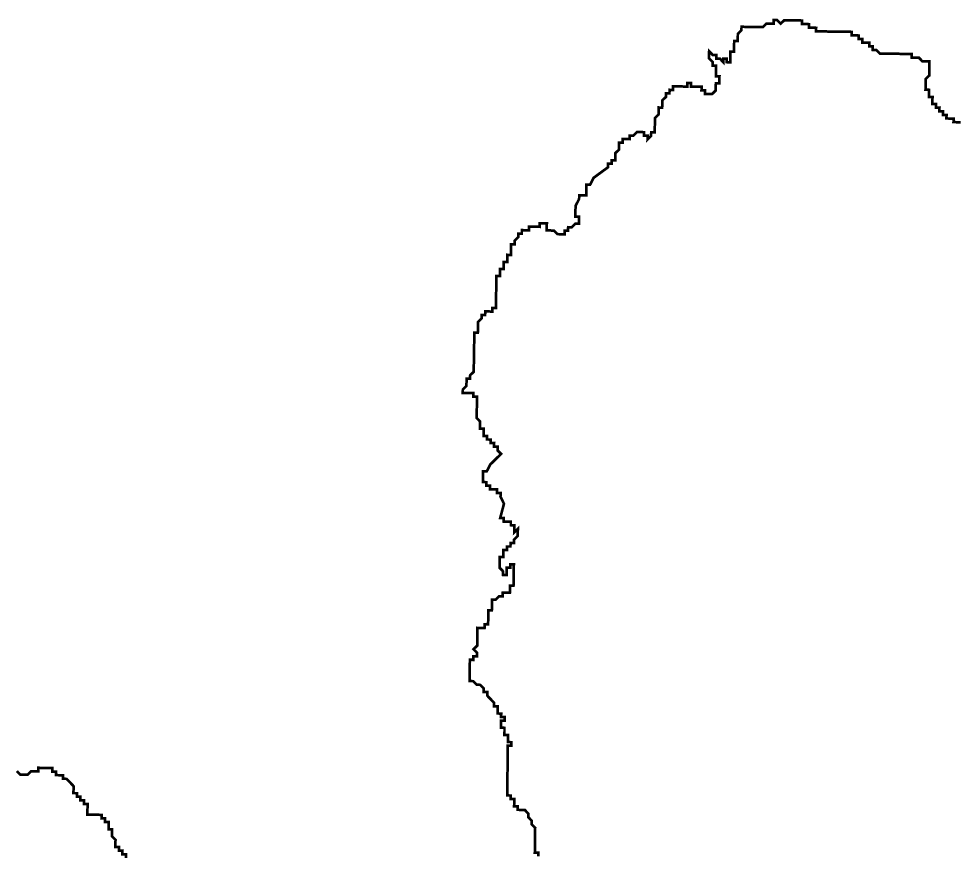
# Model space of a CAD drawing. Header units: metres. Extents: x 257673 to 289848, y 2129691 to 2228029.
# Drawn here: x 265388 to 266441, y 2167778 to 2168714 of the extents above; entities that cross this region are included whole.
import ezdxf

# ---------------------------------------------------------------- set-up
doc = ezdxf.new("R2010")
doc.units = ezdxf.units.M
doc.header["$MEASUREMENT"] = 0
doc.layers.add('HAZARDS LINE', color=1, linetype='Continuous')

msp = doc.modelspace()

# ---------------------------------------------------------------- linework, layer by layer
at = {"layer": 'HAZARDS LINE', "lineweight": 18}
for points in [[(266444.6, 2168597.9, 2.98, 2.98, 0), (266440.6, 2168597.9, 2.98, 2.98, 0), (266436.6, 2168598, 2.98, 2.98, 0), (266436.7, 2168602, 2.98, 2.98, 0), (266432.7, 2168602, 2.98, 2.98, 0), (266428.7, 2168602.1, 2.98, 2.98, 0), (266428.8, 2168606.1, 2.98, 2.98, 0), (266424.8, 2168606.1, 2.98, 2.98, 0), (266424.8, 2168610.1, 2.98, 2.98, 0), (266420.8, 2168610.2, 2.98, 2.98, 0), (266420.9, 2168614.1, 2.98, 2.98, 0), (266416.9, 2168614.2, 2.98, 2.98, 0), (266417, 2168618.2, 2.98, 2.98, 0), (266413, 2168618.2, 2.98, 2.98, 0), (266413, 2168622.2, 2.98, 2.98, 0), (266413.1, 2168626.2, 2.98, 2.98, 0), (266409.1, 2168626.3, 2.98, 2.98, 0), (266409.2, 2168630.3, 2.98, 2.98, 0), (266409.2, 2168634.2, 2.98, 2.98, 0), (266405.2, 2168634.3, 2.98, 2.98, 0), (266405.3, 2168638.3, 2.98, 2.98, 0), (266405.3, 2168642.3, 2.98, 2.98, 0), (266405.4, 2168646.3, 2.98, 2.98, 0), (266409.4, 2168650.2, 2.98, 2.98, 0), (266409.5, 2168654.2, 2.98, 2.98, 0), (266409.5, 2168658.2, 2.98, 2.98, 0), (266409.6, 2168662.1, 2.98, 2.98, 0), (266409.6, 2168666.1, 2.98, 2.98, 0), (266405.7, 2168666.2, 2.98, 2.98, 0), (266401.7, 2168666.2, 2.98, 2.98, 0), (266397.7, 2168670.3, 2.98, 2.98, 0), (266393.7, 2168670.3, 2.98, 2.98, 0), (266389.8, 2168670.4, 2.98, 2.98, 0), (266389.8, 2168674.4, 2.98, 2.98, 0), (266385.8, 2168674.4, 2.98, 2.98, 0), (266381.8, 2168674.5, 2.98, 2.98, 0), (266377.9, 2168674.5, 2.98, 2.98, 0), (266373.9, 2168674.6, 2.98, 2.98, 0), (266369.9, 2168674.6, 2.98, 2.98, 0), (266365.9, 2168674.7, 2.98, 2.98, 0), (266361.9, 2168674.7, 2.98, 2.98, 0), (266357.9, 2168674.8, 2.98, 2.98, 0), (266353.9, 2168674.9, 2.98, 2.98, 0), (266350, 2168678.9, 2.98, 2.98, 0), (266346, 2168679, 2.98, 2.98, 0), (266346.1, 2168682.9, 2.98, 2.98, 0), (266342.1, 2168683, 2.98, 2.98, 0), (266342.1, 2168687, 2.98, 2.98, 0), (266338.2, 2168687, 2.98, 2.98, 0), (266334.2, 2168687.1, 2.98, 2.98, 0), (266334.2, 2168691.1, 2.98, 2.98, 0), (266330.2, 2168691.1, 2.98, 2.98, 0), (266330.3, 2168695.1, 2.98, 2.98, 0), (266326.3, 2168695.2, 2.98, 2.98, 0), (266322.3, 2168695.2, 2.98, 2.98, 0), (266322.4, 2168699.2, 2.98, 2.98, 0), (266318.4, 2168699.3, 2.98, 2.98, 0), (266314.4, 2168699.3, 2.98, 2.98, 0), (266310.4, 2168699.4, 2.98, 2.98, 0), (266306.4, 2168699.4, 2.98, 2.98, 0), (266302.4, 2168699.5, 2.98, 2.98, 0), (266298.5, 2168699.5, 2.98, 2.98, 0), (266294.5, 2168699.6, 2.98, 2.98, 0), (266290.5, 2168699.6, 2.98, 2.98, 0), (266286.5, 2168699.7, 2.98, 2.98, 0), (266282.5, 2168699.7, 2.98, 2.98, 0), (266282.6, 2168703.7, 2.98, 2.98, 0), (266278.6, 2168703.8, 2.98, 2.98, 0), (266274.6, 2168703.8, 2.98, 2.98, 0), (266274.6, 2168707.8, 2.98, 2.98, 0), (266270.7, 2168707.9, 2.98, 2.98, 0), (266266.7, 2168707.9, 2.98, 2.98, 0), (266266.7, 2168711.9, 2.98, 2.98, 0), (266262.7, 2168712, 2.98, 2.98, 0), (266258.8, 2168712, 2.98, 2.98, 0), (266254.8, 2168712.1, 2.98, 2.98, 0), (266250.8, 2168712.1, 2.98, 2.98, 0), (266246.8, 2168712.2, 2.98, 2.98, 0), (266242.8, 2168708.3, 2.98, 2.98, 0), (266238.8, 2168712.3, 2.98, 2.98, 0), (266234.8, 2168712.3, 2.98, 2.98, 0), (266234.8, 2168708.4, 2.98, 2.98, 0), (266230.8, 2168708.4, 2.98, 2.98, 0), (266226.8, 2168708.5, 2.98, 2.98, 0), (266222.8, 2168704.5, 2.98, 2.98, 0), (266218.8, 2168704.6, 2.98, 2.98, 0), (266214.8, 2168704.6, 2.98, 2.98, 0), (266210.8, 2168704.7, 2.98, 2.98, 0), (266206.8, 2168704.7, 2.98, 2.98, 0), (266202.8, 2168704.8, 2.98, 2.98, 0), (266198.9, 2168704.9, 2.98, 2.98, 0), (266198.8, 2168700.9, 2.98, 2.98, 0), (266194.8, 2168696.9, 2.98, 2.98, 0), (266194.7, 2168692.9, 2.98, 2.98, 0), (266194.7, 2168689, 2.98, 2.98, 0), (266190.7, 2168689, 2.98, 2.98, 0), (266190.6, 2168685, 2.98, 2.98, 0), (266190.6, 2168681, 2.98, 2.98, 0), (266190.5, 2168677.1, 2.98, 2.98, 0), (266186.5, 2168677.1, 2.98, 2.98, 0), (266186.5, 2168673.1, 2.98, 2.98, 0), (266186.4, 2168669.1, 2.98, 2.98, 0), (266186.4, 2168665.1, 2.98, 2.98, 0), (266182.4, 2168665.2, 2.98, 2.98, 0), (266182.4, 2168669.2, 2.98, 2.98, 0), (266178.4, 2168669.2, 2.98, 2.98, 0), (266178.4, 2168665.3, 2.98, 2.98, 0), (266174.5, 2168669.3, 2.98, 2.98, 0), (266170.5, 2168669.3, 2.98, 2.98, 0), (266170.5, 2168673.3, 2.98, 2.98, 0), (266166.5, 2168673.4, 2.98, 2.98, 0), (266162.6, 2168677.4, 2.98, 2.98, 0), (266162.5, 2168673.4, 2.98, 2.98, 0), (266162.5, 2168669.5, 2.98, 2.98, 0), (266166.4, 2168665.4, 2.98, 2.98, 0), (266166.4, 2168661.4, 2.98, 2.98, 0), (266170.4, 2168661.4, 2.98, 2.98, 0), (266170.3, 2168657.4, 2.98, 2.98, 0), (266170.3, 2168653.4, 2.98, 2.98, 0), (266170.2, 2168649.4, 2.98, 2.98, 0), (266174.2, 2168649.4, 2.98, 2.98, 0), (266174.1, 2168645.4, 2.98, 2.98, 0), (266174.1, 2168641.4, 2.98, 2.98, 0), (266170.1, 2168641.4, 2.98, 2.98, 0), (266170, 2168637.5, 2.98, 2.98, 0), (266170, 2168633.5, 2.98, 2.98, 0), (266165.9, 2168629.5, 2.98, 2.98, 0), (266162, 2168629.6, 2.98, 2.98, 0), (266158, 2168629.6, 2.98, 2.98, 0), (266158, 2168633.6, 2.98, 2.98, 0), (266154, 2168633.7, 2.98, 2.98, 0), (266154.1, 2168637.7, 2.98, 2.98, 0), (266150.1, 2168637.7, 2.98, 2.98, 0), (266146.1, 2168637.8, 2.98, 2.98, 0), (266142.1, 2168637.8, 2.98, 2.98, 0), (266142.2, 2168641.8, 2.98, 2.98, 0), (266138.2, 2168641.9, 2.98, 2.98, 0), (266138.1, 2168637.9, 2.98, 2.98, 0), (266134.2, 2168637.9, 2.98, 2.98, 0), (266130.2, 2168638, 2.98, 2.98, 0), (266126.2, 2168638, 2.98, 2.98, 0), (266122.2, 2168638.1, 2.98, 2.98, 0), (266122.2, 2168634.1, 2.98, 2.98, 0), (266118.2, 2168634.2, 2.98, 2.98, 0), (266118.1, 2168630.2, 2.98, 2.98, 0), (266114.1, 2168630.2, 2.98, 2.98, 0), (266114.1, 2168626.2, 2.98, 2.98, 0), (266110, 2168622.3, 2.98, 2.98, 0), (266110, 2168618.3, 2.98, 2.98, 0), (266109.9, 2168614.3, 2.98, 2.98, 0), (266105.9, 2168614.4, 2.98, 2.98, 0), (266105.9, 2168610.4, 2.98, 2.98, 0), (266105.8, 2168606.4, 2.98, 2.98, 0), (266101.8, 2168602.5, 2.98, 2.98, 0), (266101.7, 2168598.5, 2.98, 2.98, 0), (266101.7, 2168594.5, 2.98, 2.98, 0), (266101.6, 2168590.5, 2.98, 2.98, 0), (266101.6, 2168586.5, 2.98, 2.98, 0), (266097.6, 2168586.6, 2.98, 2.98, 0), (266097.5, 2168582.6, 2.98, 2.98, 0), (266093.5, 2168578.7, 2.98, 2.98, 0), (266093.6, 2168582.7, 2.98, 2.98, 0), (266089.6, 2168582.7, 2.98, 2.98, 0), (266089.6, 2168586.7, 2.98, 2.98, 0), (266085.6, 2168586.8, 2.98, 2.98, 0), (266081.6, 2168586.8, 2.98, 2.98, 0), (266077.6, 2168582.9, 2.98, 2.98, 0), (266073.6, 2168582.9, 2.98, 2.98, 0), (266073.6, 2168578.9, 2.98, 2.98, 0), (266069.6, 2168579, 2.98, 2.98, 0), (266065.6, 2168579, 2.98, 2.98, 0), (266065.5, 2168575.1, 2.98, 2.98, 0), (266061.6, 2168575.1, 2.98, 2.98, 0), (266061.5, 2168571.1, 2.98, 2.98, 0), (266061.4, 2168567.1, 2.98, 2.98, 0), (266057.4, 2168563.2, 2.98, 2.98, 0), (266057.4, 2168559.2, 2.98, 2.98, 0), (266057.3, 2168555.2, 2.98, 2.98, 0), (266053.3, 2168555.3, 2.98, 2.98, 0), (266053.3, 2168551.3, 2.98, 2.98, 0), (266049.3, 2168551.4, 2.98, 2.98, 0), (266049.2, 2168547.4, 2.98, 2.98, 0), (266033.1, 2168535.6, 2.98, 2.98, 0), (266029, 2168527.7, 2.98, 2.98, 0), (266025, 2168527.8, 2.98, 2.98, 0), (266025, 2168523.8, 2.98, 2.98, 0), (266024.9, 2168519.8, 2.98, 2.98, 0), (266024.9, 2168515.8, 2.98, 2.98, 0), (266020.9, 2168515.8, 2.98, 2.98, 0), (266016.9, 2168515.9, 2.98, 2.98, 0), (266016.8, 2168511.9, 2.98, 2.98, 0), (266012.8, 2168504, 2.98, 2.98, 0), (266012.7, 2168500, 2.98, 2.98, 0), (266012.6, 2168496, 2.98, 2.98, 0), (266012.6, 2168492, 2.98, 2.98, 0), (266016.6, 2168492, 2.98, 2.98, 0), (266016.5, 2168488, 2.98, 2.98, 0), (266016.5, 2168484, 2.98, 2.98, 0), (266012.5, 2168484.1, 2.98, 2.98, 0), (266008.4, 2168480.1, 2.98, 2.98, 0), (266004.5, 2168480.2, 2.98, 2.98, 0), (266004.4, 2168476.2, 2.98, 2.98, 0), (266000.4, 2168476.2, 2.98, 2.98, 0), (266000.4, 2168472.3, 2.98, 2.98, 0), (265996.4, 2168472.3, 2.98, 2.98, 0), (265992.4, 2168472.4, 2.98, 2.98, 0), (265988.5, 2168476.4, 2.98, 2.98, 0), (265984.5, 2168476.5, 2.98, 2.98, 0), (265980.5, 2168476.5, 2.98, 2.98, 0), (265980.5, 2168480.5, 2.98, 2.98, 0), (265980.6, 2168484.5, 2.98, 2.98, 0), (265976.6, 2168484.5, 2.98, 2.98, 0), (265972.6, 2168484.6, 2.98, 2.98, 0), (265972.6, 2168480.6, 2.98, 2.98, 0), (265968.6, 2168480.7, 2.98, 2.98, 0), (265964.6, 2168480.7, 2.98, 2.98, 0), (265960.6, 2168480.8, 2.98, 2.98, 0), (265960.6, 2168476.8, 2.98, 2.98, 0), (265956.6, 2168476.8, 2.98, 2.98, 0), (265952.6, 2168476.9, 2.98, 2.98, 0), (265952.5, 2168472.9, 2.98, 2.98, 0), (265948.5, 2168473, 2.98, 2.98, 0), (265948.5, 2168469, 2.98, 2.98, 0), (265944.5, 2168465, 2.98, 2.98, 0), (265944.4, 2168461.1, 2.98, 2.98, 0), (265940.4, 2168461.1, 2.98, 2.98, 0), (265940.4, 2168457.1, 2.98, 2.98, 0), (265940.3, 2168453.1, 2.98, 2.98, 0), (265940.3, 2168449.1, 2.98, 2.98, 0), (265936.3, 2168449.2, 2.98, 2.98, 0), (265936.2, 2168445.2, 2.98, 2.98, 0), (265936.2, 2168441.2, 2.98, 2.98, 0), (265932.2, 2168441.3, 2.98, 2.98, 0), (265932.1, 2168437.3, 2.98, 2.98, 0), (265932.1, 2168433.3, 2.98, 2.98, 0), (265928.1, 2168433.4, 2.98, 2.98, 0), (265928, 2168429.4, 2.98, 2.98, 0), (265928, 2168425.4, 2.98, 2.98, 0), (265924, 2168425.4, 2.98, 2.98, 0), (265923.9, 2168421.5, 2.98, 2.98, 0), (265923.9, 2168417.5, 2.98, 2.98, 0), (265923.8, 2168413.5, 2.98, 2.98, 0), (265923.8, 2168409.5, 2.98, 2.98, 0), (265923.7, 2168405.5, 2.98, 2.98, 0), (265923.7, 2168401.5, 2.98, 2.98, 0), (265923.6, 2168397.5, 2.98, 2.98, 0), (265923.6, 2168393.5, 2.98, 2.98, 0), (265923.5, 2168389.6, 2.98, 2.98, 0), (265919.5, 2168389.6, 2.98, 2.98, 0), (265919.5, 2168385.6, 2.98, 2.98, 0), (265915.5, 2168385.7, 2.98, 2.98, 0), (265911.5, 2168385.7, 2.98, 2.98, 0), (265911.4, 2168381.7, 2.98, 2.98, 0), (265907.5, 2168381.8, 2.98, 2.98, 0), (265907.4, 2168377.8, 2.98, 2.98, 0), (265903.4, 2168373.9, 2.98, 2.98, 0), (265903.3, 2168369.9, 2.98, 2.98, 0), (265903.3, 2168365.9, 2.98, 2.98, 0), (265903.2, 2168361.9, 2.98, 2.98, 0), (265899.2, 2168362, 2.98, 2.98, 0), (265899.2, 2168358, 2.98, 2.98, 0), (265899.1, 2168354, 2.98, 2.98, 0), (265899.1, 2168350, 2.98, 2.98, 0), (265899, 2168346, 2.98, 2.98, 0), (265898.9, 2168342, 2.98, 2.98, 0), (265898.9, 2168338, 2.98, 2.98, 0), (265898.8, 2168334.1, 2.98, 2.98, 0), (265898.8, 2168330.1, 2.98, 2.98, 0), (265898.7, 2168326.1, 2.98, 2.98, 0), (265898.7, 2168322.1, 2.98, 2.98, 0), (265898.6, 2168318.1, 2.98, 2.98, 0), (265894.6, 2168314.2, 2.98, 2.98, 0), (265894.5, 2168310.2, 2.98, 2.98, 0), (265890.5, 2168310.2, 2.98, 2.98, 0), (265890.5, 2168306.3, 2.98, 2.98, 0), (265890.4, 2168302.3, 2.98, 2.98, 0), (265886.4, 2168298.3, 2.98, 2.98, 0), (265886.3, 2168294.4, 2.98, 2.98, 0), (265890.3, 2168294.3, 2.98, 2.98, 0), (265894.3, 2168294.2, 2.98, 2.98, 0), (265898.3, 2168294.2, 2.98, 2.98, 0), (265898.2, 2168290.2, 2.98, 2.98, 0), (265902.2, 2168290.2, 2.98, 2.98, 0), (265902.2, 2168286.2, 2.98, 2.98, 0), (265902.1, 2168282.2, 2.98, 2.98, 0), (265902.1, 2168278.2, 2.98, 2.98, 0), (265902, 2168274.2, 2.98, 2.98, 0), (265902, 2168270.2, 2.98, 2.98, 0), (265901.9, 2168266.2, 2.98, 2.98, 0), (265905.8, 2168262.2, 2.98, 2.98, 0), (265905.8, 2168258.2, 2.98, 2.98, 0), (265905.7, 2168254.2, 2.98, 2.98, 0), (265909.7, 2168254.2, 2.98, 2.98, 0), (265909.7, 2168250.2, 2.98, 2.98, 0), (265909.6, 2168246.2, 2.98, 2.98, 0), (265913.6, 2168246.1, 2.98, 2.98, 0), (265913.6, 2168242.2, 2.98, 2.98, 0), (265917.5, 2168242.1, 2.98, 2.98, 0), (265917.5, 2168238.1, 2.98, 2.98, 0), (265921.5, 2168238.1, 2.98, 2.98, 0), (265921.4, 2168234.1, 2.98, 2.98, 0), (265925.4, 2168234, 2.98, 2.98, 0), (265925.3, 2168230, 2.98, 2.98, 0), (265929.3, 2168226, 2.98, 2.98, 0), (265925.2, 2168222.1, 2.98, 2.98, 0), (265921.2, 2168218.1, 2.98, 2.98, 0), (265917.2, 2168214.2, 2.98, 2.98, 0), (265913.1, 2168206.3, 2.98, 2.98, 0), (265909.1, 2168206.3, 2.98, 2.98, 0), (265909, 2168202.3, 2.98, 2.98, 0), (265909, 2168198.4, 2.98, 2.98, 0), (265908.9, 2168194.4, 2.98, 2.98, 0), (265912.9, 2168194.3, 2.98, 2.98, 0), (265912.9, 2168190.3, 2.98, 2.98, 0), (265916.8, 2168190.3, 2.98, 2.98, 0), (265916.8, 2168186.3, 2.98, 2.98, 0), (265920.8, 2168186.2, 2.98, 2.98, 0), (265924.8, 2168186.2, 2.98, 2.98, 0), (265924.7, 2168182.2, 2.98, 2.98, 0), (265928.7, 2168182.1, 2.98, 2.98, 0), (265928.6, 2168178.1, 2.98, 2.98, 0), (265932.5, 2168170.1, 2.98, 2.98, 0), (265928.3, 2168154.2, 2.98, 2.98, 0), (265932.3, 2168154.2, 2.98, 2.98, 0), (265932.2, 2168150.2, 2.98, 2.98, 0), (265936.2, 2168150.1, 2.98, 2.98, 0), (265940.2, 2168150.1, 2.98, 2.98, 0), (265940.2, 2168146.1, 2.98, 2.98, 0), (265944.2, 2168146, 2.98, 2.98, 0), (265944.1, 2168142.1, 2.98, 2.98, 0), (265944, 2168138.1, 2.98, 2.98, 0), (265948.1, 2168142, 2.98, 2.98, 0), (265948, 2168138, 2.98, 2.98, 0), (265948, 2168134, 2.98, 2.98, 0), (265943.9, 2168130.1, 2.98, 2.98, 0), (265943.9, 2168126.1, 2.98, 2.98, 0), (265939.9, 2168126.2, 2.98, 2.98, 0), (265939.8, 2168122.2, 2.98, 2.98, 0), (265935.9, 2168122.2, 2.98, 2.98, 0), (265935.8, 2168118.2, 2.98, 2.98, 0), (265931.8, 2168118.3, 2.98, 2.98, 0), (265931.8, 2168114.3, 2.98, 2.98, 0), (265931.7, 2168110.3, 2.98, 2.98, 0), (265927.7, 2168110.4, 2.98, 2.98, 0), (265927.7, 2168106.4, 2.98, 2.98, 0), (265927.6, 2168102.4, 2.98, 2.98, 0), (265927.6, 2168098.4, 2.98, 2.98, 0), (265931.5, 2168094.4, 2.98, 2.98, 0), (265931.4, 2168090.4, 2.98, 2.98, 0), (265935.4, 2168090.3, 2.98, 2.98, 0), (265935.5, 2168094.3, 2.98, 2.98, 0), (265935.5, 2168098.3, 2.98, 2.98, 0), (265939.5, 2168098.3, 2.98, 2.98, 0), (265939.6, 2168102.2, 2.98, 2.98, 0), (265943.6, 2168102.2, 2.98, 2.98, 0), (265943.5, 2168098.2, 2.98, 2.98, 0), (265943.5, 2168094.2, 2.98, 2.98, 0), (265943.4, 2168090.2, 2.98, 2.98, 0), (265943.3, 2168086.2, 2.98, 2.98, 0), (265943.3, 2168082.3, 2.98, 2.98, 0), (265943.2, 2168078.3, 2.98, 2.98, 0), (265939.3, 2168078.3, 2.98, 2.98, 0), (265939.2, 2168074.3, 2.98, 2.98, 0), (265939.1, 2168070.3, 2.98, 2.98, 0), (265935.2, 2168070.4, 2.98, 2.98, 0), (265931.2, 2168070.5, 2.98, 2.98, 0), (265931.1, 2168066.5, 2.98, 2.98, 0), (265927.1, 2168066.5, 2.98, 2.98, 0), (265923.1, 2168062.6, 2.98, 2.98, 0), (265919.1, 2168062.6, 2.98, 2.98, 0), (265919.1, 2168058.7, 2.98, 2.98, 0), (265919, 2168054.7, 2.98, 2.98, 0), (265918.9, 2168050.7, 2.98, 2.98, 0), (265915, 2168050.7, 2.98, 2.98, 0), (265914.9, 2168046.7, 2.98, 2.98, 0), (265914.9, 2168042.8, 2.98, 2.98, 0), (265914.8, 2168038.8, 2.98, 2.98, 0), (265914.7, 2168034.8, 2.98, 2.98, 0), (265910.8, 2168034.8, 2.98, 2.98, 0), (265910.7, 2168030.9, 2.98, 2.98, 0), (265906.7, 2168030.9, 2.98, 2.98, 0), (265902.7, 2168031, 2.98, 2.98, 0), (265902.7, 2168027, 2.98, 2.98, 0), (265902.6, 2168023, 2.98, 2.98, 0), (265902.6, 2168019, 2.98, 2.98, 0), (265902.5, 2168015, 2.98, 2.98, 0), (265902.5, 2168011, 2.98, 2.98, 0), (265898.4, 2168007.1, 2.98, 2.98, 0), (265902.4, 2168003.1, 2.98, 2.98, 0), (265902.3, 2167999.1, 2.98, 2.98, 0), (265898.3, 2167999.1, 2.98, 2.98, 0), (265898.3, 2167995.1, 2.98, 2.98, 0), (265894.3, 2167995.2, 2.98, 2.98, 0), (265894.2, 2167991.2, 2.98, 2.98, 0), (265894.2, 2167987.2, 2.98, 2.98, 0), (265894.1, 2167983.2, 2.98, 2.98, 0), (265894.1, 2167979.2, 2.98, 2.98, 0), (265894, 2167975.3, 2.98, 2.98, 0), (265894, 2167971.3, 2.98, 2.98, 0), (265897.9, 2167971.2, 2.98, 2.98, 0), (265901.9, 2167967.2, 2.98, 2.98, 0), (265905.9, 2167967.1, 2.98, 2.98, 0), (265909.8, 2167963.1, 2.98, 2.98, 0), (265909.7, 2167959.1, 2.98, 2.98, 0), (265913.7, 2167959, 2.98, 2.98, 0), (265913.7, 2167955, 2.98, 2.98, 0), (265917.6, 2167951, 2.98, 2.98, 0), (265921.5, 2167947, 2.98, 2.98, 0), (265921.5, 2167943, 2.98, 2.98, 0), (265925.5, 2167942.9, 2.98, 2.98, 0), (265925.4, 2167938.9, 2.98, 2.98, 0), (265925.4, 2167935, 2.98, 2.98, 0), (265929.4, 2167934.9, 2.98, 2.98, 0), (265929.3, 2167930.9, 2.98, 2.98, 0), (265933.3, 2167930.9, 2.98, 2.98, 0), (265933.2, 2167926.9, 2.98, 2.98, 0), (265929.2, 2167926.9, 2.98, 2.98, 0), (265929.2, 2167922.9, 2.98, 2.98, 0), (265929.1, 2167919, 2.98, 2.98, 0), (265933.1, 2167918.9, 2.98, 2.98, 0), (265933.1, 2167914.9, 2.98, 2.98, 0), (265933, 2167910.9, 2.98, 2.98, 0), (265937, 2167910.9, 2.98, 2.98, 0), (265936.9, 2167906.9, 2.98, 2.98, 0), (265936.9, 2167902.9, 2.98, 2.98, 0), (265940.9, 2167902.8, 2.98, 2.98, 0), (265940.8, 2167898.9, 2.98, 2.98, 0), (265936.8, 2167898.9, 2.98, 2.98, 0), (265936.8, 2167894.9, 2.98, 2.98, 0), (265936.7, 2167890.9, 2.98, 2.98, 0), (265936.7, 2167887, 2.98, 2.98, 0), (265936.6, 2167883, 2.98, 2.98, 0), (265936.6, 2167879, 2.98, 2.98, 0), (265936.5, 2167875, 2.98, 2.98, 0), (265936.5, 2167871, 2.98, 2.98, 0), (265936.4, 2167867, 2.98, 2.98, 0), (265936.4, 2167863, 2.98, 2.98, 0), (265936.3, 2167859, 2.98, 2.98, 0), (265936.3, 2167855.1, 2.98, 2.98, 0), (265936.2, 2167851.1, 2.98, 2.98, 0), (265936.1, 2167847.1, 2.98, 2.98, 0), (265936.1, 2167843.1, 2.98, 2.98, 0), (265940.1, 2167843, 2.98, 2.98, 0), (265940, 2167839.1, 2.98, 2.98, 0), (265944, 2167839, 2.98, 2.98, 0), (265944, 2167835, 2.98, 2.98, 0), (265943.9, 2167831, 2.98, 2.98, 0), (265947.9, 2167831, 2.98, 2.98, 0), (265947.8, 2167827, 2.98, 2.98, 0), (265951.8, 2167826.9, 2.98, 2.98, 0), (265955.8, 2167826.9, 2.98, 2.98, 0), (265959.7, 2167822.8, 2.98, 2.98, 0), (265959.7, 2167818.9, 2.98, 2.98, 0), (265963.6, 2167814.8, 2.98, 2.98, 0), (265963.6, 2167810.8, 2.98, 2.98, 0), (265967.5, 2167806.8, 2.98, 2.98, 0), (265967.4, 2167802.8, 2.98, 2.98, 0), (265967.4, 2167798.8, 2.98, 2.98, 0), (265967.3, 2167794.8, 2.98, 2.98, 0), (265967.3, 2167790.8, 2.98, 2.98, 0), (265967.2, 2167786.9, 2.98, 2.98, 0), (265967.2, 2167782.9, 2.98, 2.98, 0), (265967.1, 2167778.9, 2.98, 2.98, 0), (265971.1, 2167778.8, 2.98, 2.98, 0), (265971.1, 2167774.8, 2.98, 2.98, 0)], [(265508.6, 2167773.1, 2.98, 2.98, 0), (265508.6, 2167777.1, 2.98, 2.98, 0), (265504.6, 2167777.1, 2.98, 2.98, 0), (265504.7, 2167781.1, 2.98, 2.98, 0), (265500.7, 2167781.2, 2.98, 2.98, 0), (265500.7, 2167785.2, 2.98, 2.98, 0), (265496.8, 2167785.2, 2.98, 2.98, 0), (265496.8, 2167789.2, 2.98, 2.98, 0), (265496.9, 2167793.2, 2.98, 2.98, 0), (265492.9, 2167797.2, 2.98, 2.98, 0), (265493, 2167801.2, 2.98, 2.98, 0), (265493, 2167805.2, 2.98, 2.98, 0), (265489.1, 2167805.2, 2.98, 2.98, 0), (265489.1, 2167809.2, 2.98, 2.98, 0), (265489.2, 2167813.2, 2.98, 2.98, 0), (265485.2, 2167813.3, 2.98, 2.98, 0), (265485.2, 2167817.3, 2.98, 2.98, 0), (265481.2, 2167817.3, 2.98, 2.98, 0), (265481.3, 2167821.3, 2.98, 2.98, 0), (265477.3, 2167821.4, 2.98, 2.98, 0), (265473.3, 2167821.4, 2.98, 2.98, 0), (265469.3, 2167821.5, 2.98, 2.98, 0), (265465.4, 2167821.5, 2.98, 2.98, 0), (265465.4, 2167825.5, 2.98, 2.98, 0), (265465.5, 2167829.5, 2.98, 2.98, 0), (265465.5, 2167833.5, 2.98, 2.98, 0), (265461.5, 2167833.5, 2.98, 2.98, 0), (265461.6, 2167837.5, 2.98, 2.98, 0), (265457.6, 2167837.6, 2.98, 2.98, 0), (265457.6, 2167841.6, 2.98, 2.98, 0), (265453.7, 2167841.6, 2.98, 2.98, 0), (265453.7, 2167845.6, 2.98, 2.98, 0), (265449.7, 2167845.7, 2.98, 2.98, 0), (265449.8, 2167849.6, 2.98, 2.98, 0), (265449.8, 2167853.6, 2.98, 2.98, 0), (265442, 2167861.7, 2.98, 2.98, 0), (265438, 2167861.8, 2.98, 2.98, 0), (265438, 2167865.7, 2.98, 2.98, 0), (265434.1, 2167865.8, 2.98, 2.98, 0), (265430.1, 2167865.9, 2.98, 2.98, 0), (265430.1, 2167869.8, 2.98, 2.98, 0), (265426.1, 2167869.9, 2.98, 2.98, 0), (265426.2, 2167873.9, 2.98, 2.98, 0), (265422.2, 2167873.9, 2.98, 2.98, 0), (265418.2, 2167874, 2.98, 2.98, 0), (265414.2, 2167874, 2.98, 2.98, 0), (265410.2, 2167874.1, 2.98, 2.98, 0), (265410.2, 2167870.1, 2.98, 2.98, 0), (265406.2, 2167870.2, 2.98, 2.98, 0), (265402.2, 2167870.2, 2.98, 2.98, 0), (265398.2, 2167866.3, 2.98, 2.98, 0), (265394.2, 2167866.3, 2.98, 2.98, 0), (265390.2, 2167866.4, 2.98, 2.98, 0), (265386.3, 2167870.4, 2.98, 2.98, 0)]]:
    msp.add_lwpolyline(points, format="xyseb", dxfattribs=at)

doc.saveas('drawing.dxf')
